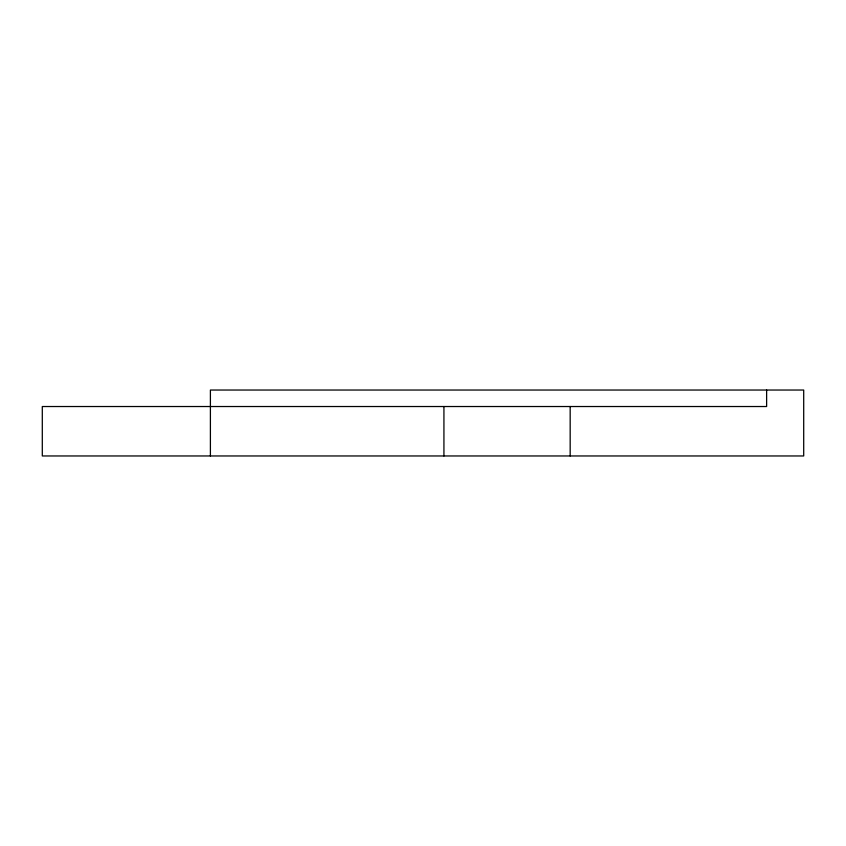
<?xml version="1.0" encoding="UTF-8"?>
<svg xmlns="http://www.w3.org/2000/svg" width="846" height="846" viewBox="0 0 846 846"><rect width="100%" height="100%" fill="white"/><g stroke="black" fill="none" stroke-linecap="round" stroke-linejoin="round"><path stroke-width="1.27" d="M443.928 406.524L443.928 455.962M570.172 455.962L570.172 406.524M766.624 390.038L766.624 406.524L42.3 406.524L42.3 455.962L803.7 455.962L803.7 390.038L210.4 390.038L210.4 455.962"/></g></svg>
